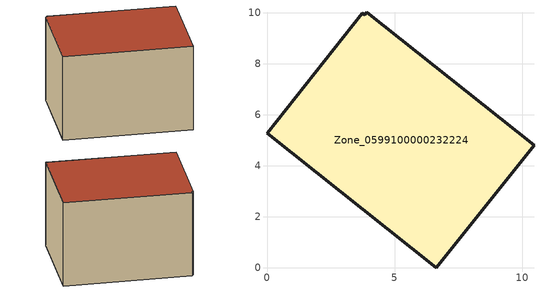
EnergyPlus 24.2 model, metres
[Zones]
Zone_0599100000232224
 floor ground (C_G): 6.64,0 0,5.28 3.74,9.98 3.82,9.91 3.9,10.02 10.46,4.8 z0.4
 wall outside (C_F): 6.64,0 10.46,4.8 3.9,10.02 3.82,9.91 3.74,9.98 0,5.28 6.64,0 z0.4:6.29
 roof outside (C_R): 0,5.28 6.64,0 10.46,4.8 3.9,10.02 3.82,9.91 3.74,9.98 z6.29
[BUILDING]
Pand.0599100000232224: North Axis=0; Terrain=City; Loads Convergence Tolerance Value=0.04; Temperature Convergence Tolerance Value=0.4; Solar Distribution=FullExterior; Maximum Number of Warmup Days=25; Minimum Number of Warmup Days=1
[Site:Location]
Rotterdam.The.Hague.AP_ZH_NLD Design_Conditions: Latitude=51.96; Longitude=4.45; Time Zone=1; Elevation=-4.5
[SITE:GROUNDTEMPERATURE:BUILDINGSURFACE]
18, 18, 18, 18, 18, 18, 18, 18, 18, 18, 18, 18
[MATERIAL] Thermal Absorptance=0.9; Solar Absorptance=0.7; Visible Absorptance=0.7
Name | Roughness | Thickness | Conductivity | Density | Specific Heat
G.TI.1946-1964 | MediumSmooth | 0.15 | 1 | 540 | 1210
F.TI.1946-1964 | Rough | 0.3 | 0.857143 | 1920 | 840
R.TI.1946-1964 | MediumRough | 0.2 | 0.277778 | 1500 | 1000
[CONSTRUCTION]
C_G: G.TI.1946-1964
C_F: F.TI.1946-1964
C_R: R.TI.1946-1964
[ZONE]
Zone_0599100000232224: Type=1; Multiplier=1; Ceiling Height=Autocalculate; Volume=Autocalculate; Floor Area=autocalculate; Part of Total Floor Area=Yes
[ZONEINFILTRATION:DESIGNFLOWRATE]
Infil_Zone_0599100000232224: Zone or ZoneList or Space or SpaceList=Zone_0599100000232224; Schedule=AlwaysOn; Design Flow Rate Calculation Method=Flow/Area; Flow Rate per Floor Area=0.003; Constant Term Coefficient=1; Temperature Term Coefficient=0; Velocity Term Coefficient=0; Velocity Squared Term Coefficient=0
[HVACTEMPLATE:ZONE:IDEALLOADSAIRSYSTEM]
Zone_0599100000232224: Maximum Heating Supply Air Temperature=50; Minimum Cooling Supply Air Temperature=13; Maximum Heating Supply Air Humidity Ratio=0.0156; Minimum Cooling Supply Air Humidity Ratio=0.0077; Heating Limit=NoLimit; Cooling Limit=NoLimit; Dehumidification Control Type=ConstantSensibleHeatRatio; Cooling Sensible Heat Ratio=0.7; Dehumidification Setpoint=60; Humidification Control Type=None; Humidification Setpoint=30; Outdoor Air Method=None; Outdoor Air Flow Rate per Person=0.00944; Outdoor Air Flow Rate per Zone Floor Area=0; Outdoor Air Flow Rate per Zone=0; Demand Controlled Ventilation Type=None; Outdoor Air Economizer Type=NoEconomizer; Heat Recovery Type=None; Sensible Heat Recovery Effectiveness=0.7; Latent Heat Recovery Effectiveness=0.65
[ZONECONTROL:THERMOSTAT]
ThermostatControl_Zone_0599100000232224: Zone or ZoneList=Zone_0599100000232224; Control Type Schedule=DualSetpointControlType; Control 1=Thermostat_Zone_0599100000232224; Temperature Difference Between Cutout And Setpoint=0
[THERMOSTATSETPOINT:DUALSETPOINT]
Thermostat_Zone_0599100000232224: Heating Setpoint Temperature Schedule=HeatingSetpoint_Zone_0599100000232224; Cooling Setpoint Temperature Schedule=CoolingSetpoint_Zone_0599100000232224
[SCHEDULE:COMPACT]
HeatingSetpoint_Zone_0599100000232224: Through: 12/31, For: AllDays, Until: 24:00, 21
CoolingSetpoint_Zone_0599100000232224: Through: 12/31, For: AllDays, Until: 24:00, 24
DualSetpointControlType: Through: 12/31, For: AllDays, Until: 24:00, 4
AlwaysOn: Through: 12/31, For: AllDays, Until: 24:00, 1
